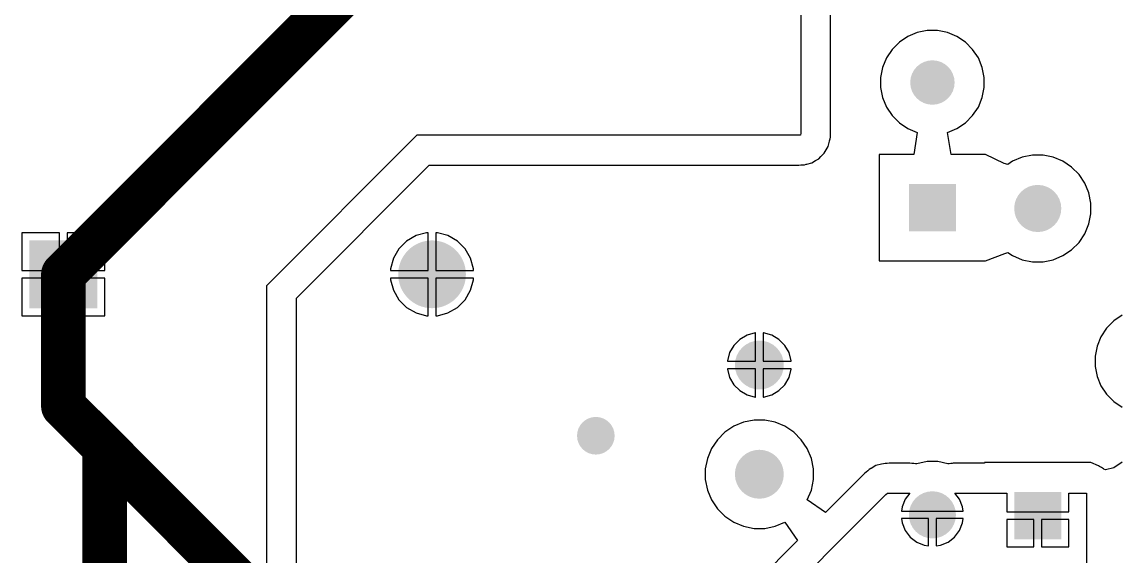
# Model space of a CAD drawing. Header units: inches. Extents: x 4.53 to 13.89, y 0.79 to 10.58.
# Drawn here: x 8.883 to 10.341, y 8.895 to 9.604 of the extents above; entities that cross this region are included whole.
import ezdxf

# ---------------------------------------------------------------- set-up
doc = ezdxf.new("R2010")
doc.units = ezdxf.units.IN
doc.header["$MEASUREMENT"] = 0
for name, color, linetype in [('Bottom Layer', 5, 'Continuous'), ('Pad Holes', 156, 'Continuous'), ('Via Holes', 16, 'Continuous')]:
    doc.layers.add(name, color=color, linetype=linetype)

# ---------------------------------------------------------------- blocks, each defined once
blk = doc.blocks.new('CAPPRD500W50D630H1120_STAND_25X50_127')
at = {"layer": 'Bottom Layer'}
blk.add_hatch(color=5, dxfattribs=at).paths.add_polyline_path([(-0.29, 0.045), (-0.2, 0.045), (-0.2, -0.045), (-0.29, -0.045)])
h = blk.add_hatch(color=5, dxfattribs=at)
edge = h.paths.add_edge_path()
edge.add_arc((0.245, 0), 0.045, 0, 360)
at = {"layer": 'Pad Holes'}
h = blk.add_hatch(color=7, dxfattribs=at)
edge = h.paths.add_edge_path()
edge.add_arc((-0.245, 0), 0.03, 0, 360)
h = blk.add_hatch(color=7, dxfattribs=at)
edge = h.paths.add_edge_path()
edge.add_arc((0.245, 0), 0.03, 0, 360)
blk = doc.blocks.new('CAP_PANASSONIC_1U_450V_134')
at = {"layer": 'Bottom Layer'}
h = blk.add_hatch(color=5, dxfattribs=at)
edge = h.paths.add_edge_path()
edge.add_arc((0, 0), 0.0325, 0, 360)
h = blk.add_hatch(color=5, dxfattribs=at)
edge = h.paths.add_edge_path()
edge.add_arc((0.59, 0), 0.0325, 0, 360)
at = {"layer": 'Pad Holes'}
h = blk.add_hatch(color=7, dxfattribs=at)
edge = h.paths.add_edge_path()
edge.add_arc((0, 0), 0.02, 0, 360)
h = blk.add_hatch(color=7, dxfattribs=at)
edge = h.paths.add_edge_path()
edge.add_arc((0.59, 0), 0.02, 0, 360)
blk = doc.blocks.new('RES_2W_VERTICAL_146')
at = {"layer": 'Bottom Layer'}
h = blk.add_hatch(color=5, dxfattribs=at)
edge = h.paths.add_edge_path()
edge.add_arc((0, 0), 0.0295, 0, 360)
h = blk.add_hatch(color=5, dxfattribs=at)
edge = h.paths.add_edge_path()
edge.add_arc((0.195, 0), 0.0295, 0, 360)
at = {"layer": 'Pad Holes'}
h = blk.add_hatch(color=7, dxfattribs=at)
edge = h.paths.add_edge_path()
edge.add_arc((0, 0), 0.0197, 0, 360)
h = blk.add_hatch(color=7, dxfattribs=at)
edge = h.paths.add_edge_path()
edge.add_arc((0.195, 0), 0.0197, 0, 360)
blk = doc.blocks.new('CAP_PANASSONIC_1U_450V_147')
at = {"layer": 'Bottom Layer'}
h = blk.add_hatch(color=5, dxfattribs=at)
edge = h.paths.add_edge_path()
edge.add_arc((0, 0), 0.0325, 0, 360)
h = blk.add_hatch(color=5, dxfattribs=at)
edge = h.paths.add_edge_path()
edge.add_arc((0.59, 0), 0.0325, 0, 360)
at = {"layer": 'Pad Holes'}
h = blk.add_hatch(color=7, dxfattribs=at)
edge = h.paths.add_edge_path()
edge.add_arc((0, 0), 0.02, 0, 360)
h = blk.add_hatch(color=7, dxfattribs=at)
edge = h.paths.add_edge_path()
edge.add_arc((0.59, 0), 0.02, 0, 360)
blk = doc.blocks.new('DIOAD1036W78L470D235_148')
at = {"layer": 'Bottom Layer'}
blk.add_hatch(color=5, dxfattribs=at).paths.add_polyline_path([(-0.2352, 0.0313), (-0.1726, 0.0313), (-0.1726, -0.0313), (-0.2352, -0.0313)])
h = blk.add_hatch(color=5, dxfattribs=at)
edge = h.paths.add_edge_path()
edge.add_arc((0.2039, 0), 0.0313, 0, 360)
at = {"layer": 'Pad Holes'}
h = blk.add_hatch(color=7, dxfattribs=at)
edge = h.paths.add_edge_path()
edge.add_arc((-0.2039, 0), 0.0209, 0, 360)
h = blk.add_hatch(color=7, dxfattribs=at)
edge = h.paths.add_edge_path()
edge.add_arc((0.2039, 0), 0.0209, 0, 360)
blk = doc.blocks.new('DIOAD1036W78L463D272_149')
at = {"layer": 'Bottom Layer'}
blk.add_hatch(color=5, dxfattribs=at).paths.add_polyline_path([(-0.2352, 0.0313), (-0.1726, 0.0313), (-0.1726, -0.0313), (-0.2352, -0.0313)])
h = blk.add_hatch(color=5, dxfattribs=at)
edge = h.paths.add_edge_path()
edge.add_arc((0.2039, 0), 0.0313, 0, 360)
at = {"layer": 'Pad Holes'}
h = blk.add_hatch(color=7, dxfattribs=at)
edge = h.paths.add_edge_path()
edge.add_arc((-0.2039, 0), 0.0209, 0, 360)
h = blk.add_hatch(color=7, dxfattribs=at)
edge = h.paths.add_edge_path()
edge.add_arc((0.2039, 0), 0.0209, 0, 360)

msp = doc.modelspace()

# ---------------------------------------------------------------- hatches: boundary and pattern name
at = {"layer": 'Bottom Layer'}
h = msp.add_hatch(color=5, dxfattribs=at)
edge = h.paths.add_edge_path()
edge.add_arc((9.6457, 9.0551), 0.025, 0, 360)
at = {"layer": 'Via Holes'}
h = msp.add_hatch(color=7, dxfattribs=at)
edge = h.paths.add_edge_path()
edge.add_arc((9.6457, 9.0551), 0.014, 0, 360)

# ---------------------------------------------------------------- linework, layer by layer
at = {"layer": 'Bottom Layer'}
for p, q in [((9.918, 9.774), (9.918, 9.4566)), ((9.9577, 9.4566), (9.9577, 9.774)), ((10.0604, 9.5851), (10.0491, 9.5775)), ((10.0729, 9.5902), (10.0604, 9.5851)), ((10.0862, 9.5929), (10.0729, 9.5902)), ((10.0998, 9.5929), (10.0862, 9.5929)), ((10.1131, 9.5902), (10.0998, 9.5929)), ((10.1256, 9.5851), (10.1131, 9.5902)), ((10.1369, 9.5775), (10.1256, 9.5851)), ((10.0395, 9.5679), (10.0319, 9.5566)), ((10.0491, 9.5775), (10.0395, 9.5679)), ((10.1465, 9.5679), (10.1369, 9.5775)), ((10.1541, 9.5566), (10.1465, 9.5679)), ((10.0319, 9.5566), (10.0268, 9.5441)), ((10.1592, 9.5441), (10.1541, 9.5566)), ((10.0268, 9.5441), (10.0241, 9.5308)), ((10.1619, 9.5308), (10.1592, 9.5441)), ((10.0241, 9.5308), (10.0241, 9.5172)), ((10.1619, 9.5172), (10.1619, 9.5308)), ((10.0241, 9.5172), (10.0268, 9.5039)), ((10.1592, 9.5039), (10.1619, 9.5172)), ((10.0268, 9.5039), (10.0319, 9.4914)), ((10.1541, 9.4914), (10.1592, 9.5039)), ((10.0319, 9.4914), (10.0395, 9.4801)), ((10.0395, 9.4801), (10.0491, 9.4705)), ((10.1369, 9.4705), (10.1465, 9.4801)), ((10.1465, 9.4801), (10.1541, 9.4914)), ((10.0491, 9.4705), (10.0604, 9.4629)), ((10.0604, 9.4629), (10.0729, 9.4578)), ((10.1131, 9.4578), (10.1256, 9.4629)), ((10.1256, 9.4629), (10.1369, 9.4705)), ((9.408, 9.454), (9.3964, 9.4424)), ((9.9154, 9.454), (9.408, 9.454)), ((9.9177, 9.4543), (9.9154, 9.454)), ((9.918, 9.4566), (9.9177, 9.4543)), ((9.9564, 9.4466), (9.9571, 9.4491)), ((9.9571, 9.4491), (9.9574, 9.4514)), ((9.9571, 9.4491), (9.9571, 9.4491)), ((9.9571, 9.4491), (9.9571, 9.4491)), ((9.9574, 9.454), (9.9577, 9.4566)), ((9.9574, 9.4514), (9.9574, 9.454)), ((10.0729, 9.4578), (10.0681, 9.4286)), ((10.1179, 9.4286), (10.1131, 9.4578)), ((9.3964, 9.4424), (9.2196, 9.2656)), ((9.9492, 9.4301), (9.9544, 9.4391)), ((9.9544, 9.4391), (9.9562, 9.4461)), ((9.9544, 9.4391), (9.9544, 9.4391)), ((9.9544, 9.4391), (9.9544, 9.4391)), ((9.9562, 9.4461), (9.9564, 9.4463)), ((9.9564, 9.4463), (9.9564, 9.4466)), ((9.9329, 9.4176), (9.9377, 9.4204)), ((9.9377, 9.4204), (9.9419, 9.4228)), ((9.9419, 9.4228), (9.9448, 9.4257)), ((9.9419, 9.4228), (9.9419, 9.4228)), ((9.9419, 9.4228), (9.9419, 9.4228)), ((9.9448, 9.4257), (9.9492, 9.4301)), ((10.0681, 9.4286), (10.0223, 9.4286)), ((10.0223, 9.4286), (10.0223, 9.2873)), ((10.1637, 9.4286), (10.1179, 9.4286)), ((10.1883, 9.4167), (10.1637, 9.4286)), ((10.1637, 9.4286), (10.1637, 9.4286)), ((10.1637, 9.4286), (10.1637, 9.4286)), ((10.1995, 9.4194), (10.1932, 9.4152)), ((10.2124, 9.4247), (10.1995, 9.4194)), ((10.226, 9.4275), (10.2124, 9.4247)), ((10.24, 9.4275), (10.226, 9.4275)), ((10.2536, 9.4247), (10.24, 9.4275)), ((10.2665, 9.4194), (10.2536, 9.4247)), ((10.278, 9.4117), (10.2665, 9.4194)), ((9.2477, 9.2376), (9.4244, 9.4143)), ((9.4244, 9.4143), (9.9154, 9.4143)), ((9.9154, 9.4143), (9.918, 9.4146)), ((9.918, 9.4146), (9.9206, 9.4146)), ((9.9206, 9.4146), (9.9229, 9.4149)), ((9.9229, 9.4149), (9.9254, 9.4156)), ((9.9229, 9.4149), (9.9229, 9.4149)), ((9.9229, 9.4149), (9.9229, 9.4149)), ((9.9254, 9.4156), (9.9257, 9.4156)), ((9.9257, 9.4156), (9.9259, 9.4158)), ((9.9259, 9.4158), (9.9329, 9.4176)), ((9.9329, 9.4176), (9.9329, 9.4176)), ((9.9329, 9.4176), (9.9329, 9.4176)), ((10.1932, 9.4152), (10.1883, 9.4167)), ((10.2879, 9.4018), (10.278, 9.4117)), ((10.2956, 9.3903), (10.2879, 9.4018)), ((10.301, 9.3774), (10.2956, 9.3903)), ((10.3037, 9.3638), (10.301, 9.3774)), ((10.3037, 9.3498), (10.3037, 9.3638)), ((10.301, 9.3362), (10.3037, 9.3498)), ((10.2956, 9.3233), (10.301, 9.3362)), ((8.933, 9.3244), (8.883, 9.3244)), ((8.883, 9.3244), (8.883, 9.2744)), ((8.933, 9.2744), (8.933, 9.3244)), ((8.993, 9.3244), (8.943, 9.3244)), ((8.943, 9.3244), (8.943, 9.2744)), ((8.993, 9.2744), (8.993, 9.3244)), ((9.4068, 9.3207), (9.3942, 9.3134)), ((9.4208, 9.3244), (9.4068, 9.3207)), ((9.423, 9.3244), (9.4208, 9.3244)), ((9.423, 9.2744), (9.423, 9.3244)), ((9.4352, 9.3244), (9.433, 9.3244)), ((9.433, 9.3244), (9.433, 9.2744)), ((9.4492, 9.3207), (9.4352, 9.3244)), ((9.4618, 9.3134), (9.4492, 9.3207)), ((10.2879, 9.3117), (10.2956, 9.3233)), ((9.384, 9.3032), (9.3767, 9.2907)), ((9.3942, 9.3134), (9.384, 9.3032)), ((9.472, 9.3032), (9.4618, 9.3134)), ((9.4793, 9.2907), (9.472, 9.3032)), ((10.278, 9.3019), (10.2879, 9.3117)), ((9.3767, 9.2907), (9.373, 9.2767)), ((9.483, 9.2767), (9.4793, 9.2907)), ((10.1637, 9.2873), (10.1891, 9.2971)), ((10.1891, 9.2971), (10.1932, 9.2984)), ((10.1932, 9.2984), (10.1995, 9.2942)), ((10.1995, 9.2942), (10.2124, 9.2888)), ((10.2124, 9.2888), (10.226, 9.2861)), ((10.24, 9.2861), (10.2536, 9.2888)), ((10.2536, 9.2888), (10.2665, 9.2942)), ((10.2665, 9.2942), (10.278, 9.3019)), ((8.883, 9.2744), (8.933, 9.2744)), ((8.943, 9.2744), (8.993, 9.2744)), ((9.373, 9.2767), (9.373, 9.2744)), ((9.373, 9.2744), (9.423, 9.2744)), ((9.433, 9.2744), (9.483, 9.2744)), ((9.483, 9.2744), (9.483, 9.2767)), ((10.0223, 9.2873), (10.1637, 9.2873)), ((10.1637, 9.2873), (10.1637, 9.2873)), ((10.226, 9.2861), (10.24, 9.2861)), ((8.933, 9.2644), (8.883, 9.2644)), ((8.883, 9.2644), (8.883, 9.2144)), ((8.933, 9.2144), (8.933, 9.2644)), ((8.993, 9.2644), (8.943, 9.2644)), ((8.943, 9.2644), (8.943, 9.2144)), ((8.993, 9.2144), (8.993, 9.2644)), ((9.2196, 9.2656), (9.208, 9.254)), ((9.423, 9.2644), (9.373, 9.2644)), ((9.373, 9.2644), (9.373, 9.2622)), ((9.373, 9.2622), (9.3767, 9.2482)), ((9.423, 9.2144), (9.423, 9.2644)), ((9.483, 9.2644), (9.433, 9.2644)), ((9.433, 9.2644), (9.433, 9.2144)), ((9.4793, 9.2482), (9.483, 9.2622)), ((9.483, 9.2622), (9.483, 9.2644)), ((9.208, 9.254), (9.208, 9.2376)), ((9.3767, 9.2482), (9.384, 9.2357)), ((9.472, 9.2357), (9.4793, 9.2482)), ((9.208, 9.2376), (9.208, 8.8826)), ((9.2477, 8.8826), (9.2477, 9.2376)), ((9.384, 9.2357), (9.3942, 9.2254)), ((9.4618, 9.2254), (9.472, 9.2357)), ((9.3942, 9.2254), (9.4068, 9.2182)), ((9.4068, 9.2182), (9.4208, 9.2144)), ((9.4352, 9.2144), (9.4492, 9.2182)), ((9.4492, 9.2182), (9.4618, 9.2254)), ((10.3454, 9.2151), (10.3341, 9.2075)), ((8.883, 9.2144), (8.933, 9.2144)), ((8.943, 9.2144), (8.993, 9.2144)), ((9.4208, 9.2144), (9.423, 9.2144)), ((9.433, 9.2144), (9.4352, 9.2144)), ((10.3341, 9.2075), (10.3245, 9.1979)), ((9.8466, 9.1886), (9.8369, 9.183)), ((9.8574, 9.1915), (9.8466, 9.1886)), ((9.858, 9.1915), (9.8574, 9.1915)), ((9.858, 9.154), (9.858, 9.1915)), ((9.8686, 9.1915), (9.868, 9.1915)), ((9.868, 9.1915), (9.868, 9.154)), ((9.8794, 9.1886), (9.8686, 9.1915)), ((9.8891, 9.183), (9.8794, 9.1886)), ((10.3169, 9.1866), (10.3118, 9.1741)), ((10.3245, 9.1979), (10.3169, 9.1866)), ((9.829, 9.1751), (9.8234, 9.1654)), ((9.8369, 9.183), (9.829, 9.1751)), ((9.897, 9.1751), (9.8891, 9.183)), ((9.9026, 9.1654), (9.897, 9.1751)), ((10.3118, 9.1741), (10.3091, 9.1608)), ((9.8234, 9.1654), (9.8205, 9.1546)), ((9.9055, 9.1546), (9.9026, 9.1654)), ((10.3091, 9.1608), (10.3091, 9.1472)), ((9.8205, 9.1546), (9.8205, 9.154)), ((9.8205, 9.154), (9.858, 9.154)), ((9.858, 9.144), (9.8205, 9.144)), ((9.8205, 9.144), (9.8205, 9.1434)), ((9.8205, 9.1434), (9.8234, 9.1326)), ((9.858, 9.1065), (9.858, 9.144)), ((9.868, 9.154), (9.9055, 9.154)), ((9.9055, 9.144), (9.868, 9.144)), ((9.868, 9.144), (9.868, 9.1065)), ((9.9026, 9.1326), (9.9055, 9.1434)), ((9.9055, 9.154), (9.9055, 9.1546)), ((9.9055, 9.1434), (9.9055, 9.144)), ((10.3091, 9.1472), (10.3118, 9.1339)), ((9.8234, 9.1326), (9.829, 9.1229)), ((9.897, 9.1229), (9.9026, 9.1326)), ((10.3118, 9.1339), (10.3169, 9.1214)), ((9.829, 9.1229), (9.8369, 9.115)), ((9.8369, 9.115), (9.8466, 9.1094)), ((9.8794, 9.1094), (9.8891, 9.115)), ((9.8891, 9.115), (9.897, 9.1229)), ((10.3169, 9.1214), (10.3245, 9.1101)), ((9.8466, 9.1094), (9.8574, 9.1065)), ((9.8574, 9.1065), (9.858, 9.1065)), ((9.868, 9.1065), (9.8686, 9.1065)), ((9.8686, 9.1065), (9.8794, 9.1094)), ((10.3245, 9.1101), (10.3341, 9.1005)), ((10.3341, 9.1005), (10.3454, 9.0929)), ((9.842, 9.0731), (9.829, 9.0677)), ((9.8559, 9.0759), (9.842, 9.0731)), ((9.8701, 9.0759), (9.8559, 9.0759)), ((9.884, 9.0731), (9.8701, 9.0759)), ((9.897, 9.0677), (9.884, 9.0731)), ((9.8172, 9.0598), (9.8072, 9.0498)), ((9.829, 9.0677), (9.8172, 9.0598)), ((9.9088, 9.0598), (9.897, 9.0677)), ((9.9188, 9.0498), (9.9088, 9.0598)), ((9.8072, 9.0498), (9.7993, 9.038)), ((9.9267, 9.038), (9.9188, 9.0498)), ((9.7993, 9.038), (9.7939, 9.025)), ((9.9321, 9.025), (9.9267, 9.038)), ((9.7939, 9.025), (9.7911, 9.0111)), ((9.7911, 9.0111), (9.7911, 8.9969)), ((9.9349, 9.0111), (9.9321, 9.025)), ((9.9349, 8.9969), (9.9349, 9.0111)), ((10.0112, 9.0115), (10.009, 9.0102)), ((10.0113, 9.0115), (10.0112, 9.0115)), ((10.0114, 9.0116), (10.0113, 9.0115)), ((10.0179, 9.0154), (10.0114, 9.0116)), ((10.0252, 9.0173), (10.0179, 9.0154)), ((10.0253, 9.0174), (10.0252, 9.0173)), ((10.0254, 9.0174), (10.0253, 9.0174)), ((10.028, 9.018), (10.0254, 9.0174)), ((10.0304, 9.0184), (10.028, 9.018)), ((10.033, 9.0184), (10.0304, 9.0184)), ((10.0356, 9.0187), (10.033, 9.0184)), ((10.0631, 9.0187), (10.0356, 9.0187)), ((10.0657, 9.0184), (10.0631, 9.0187)), ((10.0683, 9.0184), (10.0657, 9.0184)), ((10.0705, 9.0178), (10.0683, 9.0184)), ((10.0715, 9.0177), (10.0705, 9.0178)), ((10.0724, 9.018), (10.0715, 9.0177)), ((10.086, 9.0207), (10.0724, 9.018)), ((10.1, 9.0207), (10.086, 9.0207)), ((10.1136, 9.018), (10.1, 9.0207)), ((10.1146, 9.0176), (10.1136, 9.018)), ((10.1152, 9.0177), (10.1146, 9.0176)), ((10.1177, 9.0184), (10.1152, 9.0177)), ((10.1191, 9.0184), (10.1177, 9.0184)), ((10.1205, 9.0186), (10.1191, 9.0184)), ((10.1217, 9.0186), (10.1205, 9.0186)), ((10.1229, 9.0187), (10.1217, 9.0186)), ((10.1623, 9.0187), (10.1229, 9.0187)), ((10.3037, 9.0196), (10.1623, 9.0196)), ((10.1623, 9.0196), (10.1623, 9.0187)), ((10.3139, 9.0151), (10.3037, 9.0196)), ((10.3037, 9.0196), (10.3037, 9.0196)), ((10.3152, 9.0143), (10.3139, 9.0151)), ((10.3179, 9.0131), (10.3152, 9.0143)), ((10.3202, 9.0113), (10.3179, 9.0131)), ((10.3209, 9.0109), (10.3202, 9.0113)), ((10.323, 9.0098), (10.3209, 9.0109)), ((10.3341, 9.0125), (10.323, 9.0098)), ((10.3454, 9.0201), (10.3341, 9.0125)), ((9.7911, 8.9969), (9.7939, 8.983)), ((9.9321, 8.983), (9.9349, 8.9969)), ((10.0031, 9.0052), (9.9509, 8.9531)), ((10.0051, 9.0068), (10.0031, 9.0052)), ((10.007, 9.0087), (10.0051, 9.0068)), ((10.009, 9.0102), (10.007, 9.0087)), ((9.7939, 8.983), (9.7993, 8.97)), ((9.9267, 8.97), (9.9321, 8.983)), ((9.7993, 8.97), (9.8072, 8.9582)), ((9.9509, 8.9531), (9.9267, 8.97)), ((9.979, 8.925), (10.0312, 8.9772)), ((10.0312, 8.9772), (10.0331, 8.9787)), ((10.0331, 8.9787), (10.0356, 8.979)), ((10.0356, 8.979), (10.0631, 8.979)), ((10.0569, 8.9709), (10.0528, 8.9608)), ((10.0631, 8.979), (10.0569, 8.9709)), ((10.0631, 8.979), (10.0631, 8.979)), ((10.1291, 8.9709), (10.1229, 8.979)), ((10.1229, 8.979), (10.1229, 8.979)), ((10.1229, 8.979), (10.1229, 8.979)), ((10.1229, 8.979), (10.1917, 8.979)), ((10.1332, 8.9608), (10.1291, 8.9709)), ((10.1917, 8.979), (10.1917, 8.9539)), ((10.2743, 8.9539), (10.2743, 8.979)), ((10.2743, 8.979), (10.2974, 8.979)), ((10.2974, 8.979), (10.298, 8.9787)), ((10.298, 8.9787), (10.298, 8.8705)), ((9.8072, 8.9582), (9.8172, 8.9482)), ((10.0528, 8.9608), (10.052, 8.9551)), ((10.052, 8.9551), (10.093, 8.9551)), ((10.093, 8.9551), (10.134, 8.9551)), ((10.134, 8.9551), (10.1332, 8.9608)), ((10.1917, 8.9539), (10.233, 8.9539)), ((10.233, 8.9539), (10.2743, 8.9539)), ((9.8172, 8.9482), (9.829, 8.9403)), ((9.829, 8.9403), (9.842, 8.9349)), ((9.884, 8.9349), (9.897, 8.9403)), ((9.897, 8.9403), (9.9139, 8.9161)), ((10.088, 8.9451), (10.052, 8.9451)), ((10.052, 8.9451), (10.0528, 8.9393)), ((10.0528, 8.9393), (10.0569, 8.9292)), ((10.088, 8.9091), (10.088, 8.9451)), ((10.134, 8.9451), (10.098, 8.9451)), ((10.098, 8.9451), (10.098, 8.9091)), ((10.1291, 8.9292), (10.1332, 8.9393)), ((10.1332, 8.9393), (10.134, 8.9451)), ((10.228, 8.9439), (10.1917, 8.9439)), ((10.1917, 8.9439), (10.1917, 8.9076)), ((10.228, 8.9076), (10.228, 8.9439)), ((10.2743, 8.9439), (10.238, 8.9439)), ((10.238, 8.9439), (10.238, 8.9076)), ((10.2743, 8.9076), (10.2743, 8.9439)), ((9.6198, 8.5658), (9.979, 8.925)), ((9.842, 8.9349), (9.8559, 8.9321)), ((9.8559, 8.9321), (9.8701, 8.9321)), ((9.8701, 8.9321), (9.884, 8.9349)), ((10.0569, 8.9292), (10.0635, 8.9206)), ((10.1225, 8.9206), (10.1291, 8.9292)), ((9.9139, 8.9161), (9.5918, 8.5939)), ((10.0635, 8.9206), (10.0722, 8.914)), ((10.0722, 8.914), (10.0822, 8.9098)), ((10.0822, 8.9098), (10.088, 8.9091)), ((10.098, 8.9091), (10.1038, 8.9098)), ((10.1038, 8.9098), (10.1138, 8.914)), ((10.1138, 8.914), (10.1225, 8.9206)), ((10.1917, 8.9076), (10.228, 8.9076)), ((10.238, 8.9076), (10.2743, 8.9076))]:
    msp.add_line(p, q, dxfattribs=at)
for points in [[(8.938, 9.2694, 0.0591, 0.0591, 0), (9.378, 9.7094, 0.0591, 0.0591, 0)], [(8.938, 9.0944, 0.0591, 0.0591, 0), (8.938, 9.2694, 0.0591, 0.0591, 0)], [(8.938, 9.0944, 0.0591, 0.0591, 0), (8.993, 9.0395, 0.0591, 0.0591, 0)], [(8.993, 8.6884, 0.0591, 0.0591, 0), (8.993, 9.0395, 0.0591, 0.0591, 0)], [(8.993, 9.0395, 0.0591, 0.0591, 0), (9.233, 8.7995, 0.0591, 0.0591, 0)]]:
    msp.add_lwpolyline(points, format="xyseb", dxfattribs=at)
for points in [[(8.9232, 9.2694, 0.0295, 0.0295, 1), (8.9528, 9.2694, 0.0295, 0.0295, 1)], [(8.9232, 9.2694, 0.0295, 0.0295, 1), (8.9528, 9.2694, 0.0295, 0.0295, 1)], [(8.9232, 9.0944, 0.0295, 0.0295, 1), (8.9528, 9.0944, 0.0295, 0.0295, 1)], [(8.9232, 9.0944, 0.0295, 0.0295, 1), (8.9528, 9.0944, 0.0295, 0.0295, 1)], [(8.9782, 9.0395, 0.0295, 0.0295, 1), (9.0077, 9.0395, 0.0295, 0.0295, 1)], [(8.9782, 9.0395, 0.0295, 0.0295, 1), (9.0077, 9.0395, 0.0295, 0.0295, 1)], [(8.9782, 9.0395, 0.0295, 0.0295, 1), (9.0077, 9.0395, 0.0295, 0.0295, 1)]]:
    msp.add_lwpolyline(points, format="xyseb", close=True, dxfattribs=at)

# ---------------------------------------------------------------- block references
for name, p, rotation in [('CAP_PANASSONIC_1U_450V_147', (9.863, 9.149), 90), ('RES_2W_VERTICAL_146', (10.093, 9.719), 270), ('DIOAD1036W78L463D272_149', (10.093, 9.154), 270), ('DIOAD1036W78L470D235_148', (10.233, 9.1529), 90), ('CAP_PANASSONIC_1U_450V_134', (9.863, 8.414), 90)]:
    msp.add_blockref(name, p, dxfattribs=dict(rotation=rotation))
msp.add_blockref('CAPPRD500W50D630H1120_STAND_25X50_127', (9.183, 9.2694))

doc.saveas('drawing.dxf')
